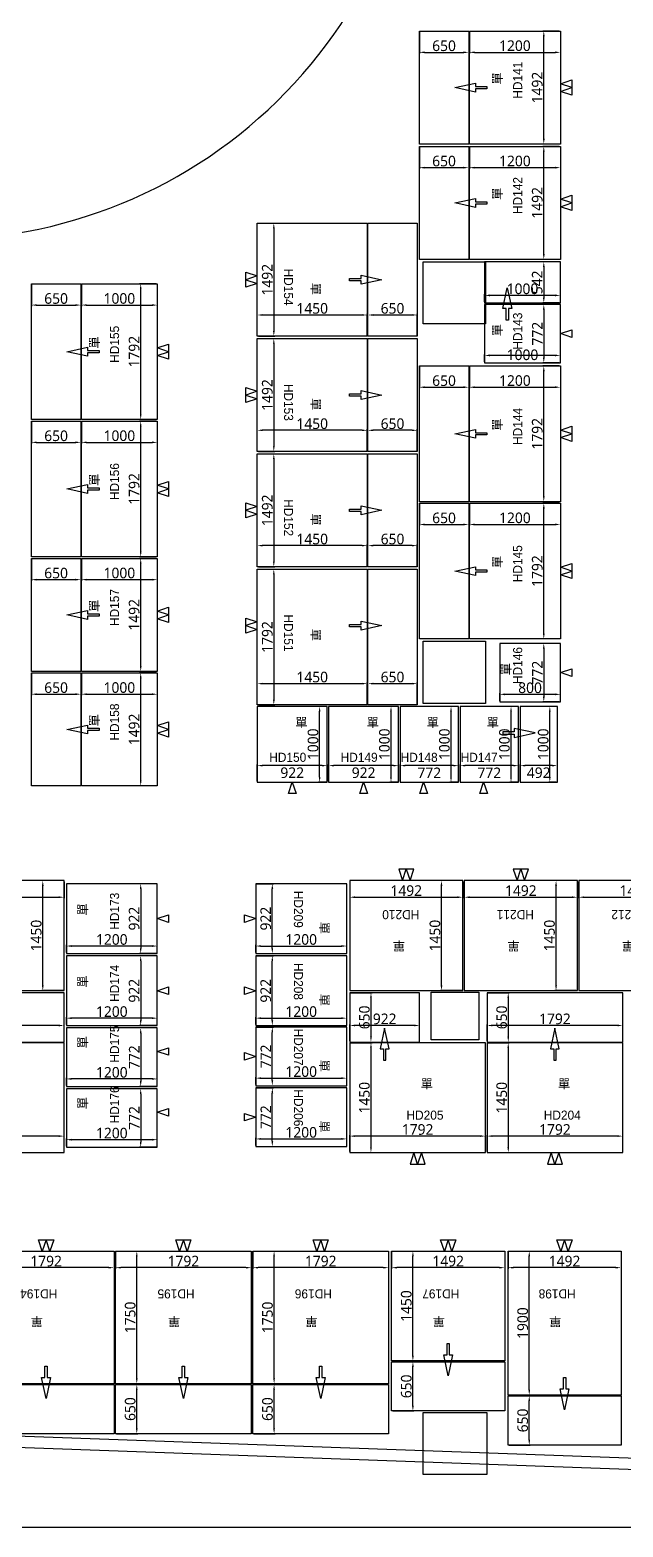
# Model space of a CAD drawing. Header units: millimetres. Extents: x 2061 to 57082, y 1374 to 33246.
# Drawn here: x 16362 to 24189, y 1374 to 21135 of the extents above; entities that cross this region are included whole.
import ezdxf

# ---------------------------------------------------------------- set-up
doc = ezdxf.new("R2010")
doc.units = ezdxf.units.MM
for name, color, linetype in [('a', 240, 'Continuous'), ('動線', 6, 'Continuous'), ('單層倉', 5, 'Continuous'), ('文字', 7, 'Continuous'), ('標註', 252, 'Continuous'), ('編號', 7, 'Continuous')]:
    doc.layers.add(name, color=color, linetype=linetype)
doc.styles.add('新細明體', font='PMingLiU.ttf')
doc.styles.add('黑體', font='Microsoft JhengHei.ttf')

msp = doc.modelspace()

# ---------------------------------------------------------------- linework, layer by layer
at = {"layer": 'a', "ltscale": 5}
for p, q in [((21552, 17256), (21552, 18076)), ((21552, 18076), (22372, 18076)), ((22372, 18076), (22372, 17256)), ((22372, 17256), (21552, 17256)), ((21552, 12246), (21552, 13066)), ((21552, 13066), (22372, 13066)), ((22372, 13066), (22372, 12246)), ((22372, 12246), (21552, 12246)), ((21657, 7806), (21657, 8436)), ((21657, 8436), (22287, 8436)), ((22287, 8436), (22287, 7806)), ((22287, 7806), (21657, 7806)), ((21552, 2066), (21552, 2886)), ((21552, 2886), (22392, 2886)), ((22392, 2886), (22392, 2066)), ((13671, 2666), (27237, 2183)), ((13665, 2516), (27387, 2028)), ((22392, 2066), (21552, 2066))]:
    msp.add_line(p, q, dxfattribs=at)
at = {"layer": 'Defpoints', "ltscale": 5}
msp.add_line((2061, 1374), (57082, 1374), dxfattribs=at)
at = {"layer": '動線', "lineweight": -3}
for p, q in [((21968, 20374), (22243, 20432)), ((21968, 20374), (22243, 20432)), ((22243, 20315), (21968, 20374)), ((22243, 20315), (21968, 20374)), ((22243, 20432), (22243, 20389)), ((22243, 20432), (22243, 20389)), ((22243, 20389), (22393, 20389)), ((22243, 20389), (22393, 20389)), ((22393, 20359), (22243, 20359)), ((22243, 20359), (22243, 20315)), ((22393, 20359), (22243, 20359)), ((22243, 20359), (22243, 20315)), ((22393, 20389), (22393, 20359)), ((22393, 20389), (22393, 20359)), ((23362, 20424), (23512, 20474)), ((23362, 20424), (23512, 20474)), ((23512, 20374), (23362, 20424)), ((23512, 20374), (23362, 20424)), ((23362, 20324), (23512, 20374)), ((23362, 20324), (23512, 20374)), ((23512, 20474), (23512, 20374)), ((23512, 20474), (23512, 20374)), ((23512, 20374), (23512, 20274)), ((23512, 20374), (23512, 20274)), ((23512, 20274), (23362, 20324)), ((23512, 20274), (23362, 20324)), ((21968, 18852), (22243, 18910)), ((22243, 18793), (21968, 18852)), ((22243, 18910), (22243, 18867)), ((22243, 18867), (22393, 18867)), ((22393, 18837), (22243, 18837)), ((22243, 18837), (22243, 18793)), ((22393, 18867), (22393, 18837)), ((23362, 18902), (23512, 18952)), ((23512, 18852), (23362, 18902)), ((23362, 18802), (23512, 18852)), ((23512, 18752), (23362, 18802)), ((23512, 18952), (23512, 18852)), ((23512, 18852), (23512, 18752)), ((19212, 17838), (19212, 17938)), ((19212, 17938), (19362, 17888)), ((19362, 17888), (19212, 17838)), ((19212, 17738), (19212, 17838)), ((19212, 17838), (19362, 17788)), ((19362, 17788), (19212, 17738)), ((20581, 17823), (20581, 17853)), ((20581, 17853), (20731, 17853)), ((20731, 17823), (20581, 17823)), ((20731, 17853), (20731, 17896)), ((20731, 17896), (21006, 17838)), ((21006, 17838), (20731, 17779)), ((20731, 17779), (20731, 17823)), ((22603, 17456), (22662, 17731)), ((22662, 17731), (22720, 17456)), ((22647, 17456), (22603, 17456)), ((22647, 17306), (22647, 17456)), ((22677, 17456), (22677, 17306)), ((22720, 17456), (22677, 17456)), ((22677, 17306), (22647, 17306)), ((23362, 17126), (23512, 17176)), ((23362, 17126), (23512, 17176)), ((23512, 17076), (23362, 17126)), ((23512, 17076), (23362, 17126)), ((23512, 17176), (23512, 17076)), ((23512, 17176), (23512, 17076)), ((16848, 16888), (17123, 16946)), ((17123, 16829), (16848, 16888)), ((17123, 16946), (17123, 16903)), ((17123, 16903), (17273, 16903)), ((17273, 16873), (17123, 16873)), ((17123, 16873), (17123, 16829)), ((17273, 16903), (17273, 16873)), ((18042, 16938), (18192, 16988)), ((18192, 16888), (18042, 16938)), ((18042, 16838), (18192, 16888)), ((18192, 16788), (18042, 16838)), ((18192, 16988), (18192, 16888)), ((18192, 16888), (18192, 16788)), ((19212, 16316), (19212, 16416)), ((19212, 16416), (19362, 16366)), ((19362, 16366), (19212, 16316)), ((19212, 16216), (19212, 16316)), ((19212, 16316), (19362, 16266)), ((19362, 16266), (19212, 16216)), ((20581, 16301), (20581, 16331)), ((20581, 16331), (20731, 16331)), ((20731, 16301), (20581, 16301)), ((20731, 16331), (20731, 16374)), ((20731, 16374), (21006, 16316)), ((21006, 16316), (20731, 16257)), ((20731, 16257), (20731, 16301)), ((21968, 15804), (22243, 15862)), ((22243, 15862), (22243, 15819)), ((22243, 15819), (22393, 15819)), ((22393, 15819), (22393, 15789)), ((23362, 15854), (23512, 15904)), ((23512, 15804), (23362, 15854)), ((23512, 15904), (23512, 15804)), ((22243, 15745), (21968, 15804)), ((22393, 15789), (22243, 15789)), ((22243, 15789), (22243, 15745)), ((23362, 15754), (23512, 15804)), ((23512, 15704), (23362, 15754)), ((23512, 15804), (23512, 15704)), ((16848, 15076), (17123, 15134)), ((17123, 15017), (16848, 15076)), ((17123, 15134), (17123, 15091)), ((17123, 15091), (17273, 15091)), ((17273, 15061), (17123, 15061)), ((17123, 15061), (17123, 15017)), ((17273, 15091), (17273, 15061)), ((18042, 15126), (18192, 15176)), ((18192, 15076), (18042, 15126)), ((18042, 15026), (18192, 15076)), ((18192, 14976), (18042, 15026)), ((18192, 15176), (18192, 15076)), ((18192, 15076), (18192, 14976)), ((19212, 14794), (19212, 14894)), ((19212, 14894), (19362, 14844)), ((19362, 14844), (19212, 14794)), ((20731, 14809), (20731, 14852)), ((20731, 14852), (21006, 14794)), ((19212, 14694), (19212, 14794)), ((19212, 14794), (19362, 14744)), ((19362, 14744), (19212, 14694)), ((20581, 14779), (20581, 14809)), ((20581, 14809), (20731, 14809)), ((20731, 14779), (20581, 14779)), ((21006, 14794), (20731, 14735)), ((20731, 14735), (20731, 14779)), ((21968, 13992), (22243, 14050)), ((22243, 14050), (22243, 14007)), ((23362, 14042), (23512, 14092)), ((23512, 13992), (23362, 14042)), ((23512, 14092), (23512, 13992)), ((22243, 13933), (21968, 13992)), ((22243, 14007), (22393, 14007)), ((22393, 13977), (22243, 13977)), ((22243, 13977), (22243, 13933)), ((22393, 14007), (22393, 13977)), ((23362, 13942), (23512, 13992)), ((23512, 13892), (23362, 13942)), ((23512, 13992), (23512, 13892)), ((16848, 13414), (17123, 13472)), ((17123, 13472), (17123, 13429)), ((18042, 13464), (18192, 13514)), ((18192, 13414), (18042, 13464)), ((18192, 13514), (18192, 13414)), ((17123, 13355), (16848, 13414)), ((17123, 13429), (17273, 13429)), ((17273, 13399), (17123, 13399)), ((17123, 13399), (17123, 13355)), ((17273, 13429), (17273, 13399)), ((18042, 13364), (18192, 13414)), ((18192, 13314), (18042, 13364)), ((18192, 13414), (18192, 13314)), ((19212, 13272), (19212, 13372)), ((19212, 13372), (19362, 13322)), ((19362, 13322), (19212, 13272)), ((19212, 13172), (19212, 13272)), ((19212, 13272), (19362, 13222)), ((20581, 13257), (20581, 13287)), ((20581, 13287), (20731, 13287)), ((20731, 13257), (20581, 13257)), ((20731, 13287), (20731, 13330)), ((20731, 13330), (21006, 13272)), ((21006, 13272), (20731, 13213)), ((20731, 13213), (20731, 13257)), ((19362, 13222), (19212, 13172)), ((23362, 12652), (23512, 12702)), ((23362, 12652), (23512, 12702)), ((23512, 12602), (23362, 12652)), ((23512, 12602), (23362, 12652)), ((23512, 12702), (23512, 12602)), ((23512, 12702), (23512, 12602)), ((16848, 11902), (17123, 11960)), ((17123, 11843), (16848, 11902)), ((17123, 11960), (17123, 11917)), ((17123, 11917), (17273, 11917)), ((17273, 11887), (17123, 11887)), ((17123, 11887), (17123, 11843)), ((17273, 11917), (17273, 11887)), ((18042, 11952), (18192, 12002)), ((18192, 11902), (18042, 11952)), ((18042, 11852), (18192, 11902)), ((18192, 12002), (18192, 11902)), ((18192, 11902), (18192, 11802)), ((22754, 11871), (22604, 11871)), ((22604, 11871), (22604, 11841)), ((23029, 11856), (22754, 11914)), ((22754, 11914), (22754, 11871)), ((18192, 11802), (18042, 11852)), ((22604, 11841), (22754, 11841)), ((22754, 11797), (23029, 11856)), ((22754, 11841), (22754, 11797)), ((19773, 11056), (19823, 11206)), ((19773, 11056), (19823, 11206)), ((19823, 11206), (19873, 11056)), ((19823, 11206), (19873, 11056)), ((20715, 11056), (20765, 11206)), ((20715, 11056), (20765, 11206)), ((20765, 11206), (20815, 11056)), ((20765, 11206), (20815, 11056)), ((21507, 11056), (21557, 11206)), ((21507, 11056), (21557, 11206)), ((21557, 11206), (21607, 11056)), ((21557, 11206), (21607, 11056)), ((22299, 11056), (22349, 11206)), ((22299, 11056), (22349, 11206)), ((22349, 11206), (22399, 11056)), ((22349, 11206), (22399, 11056)), ((19873, 11056), (19773, 11056)), ((19873, 11056), (19773, 11056)), ((20815, 11056), (20715, 11056)), ((20815, 11056), (20715, 11056)), ((21607, 11056), (21507, 11056)), ((21607, 11056), (21507, 11056)), ((22399, 11056), (22299, 11056)), ((22399, 11056), (22299, 11056)), ((21328, 10056), (21228, 10056)), ((21228, 10056), (21278, 9906)), ((21278, 9906), (21328, 10056)), ((21428, 10056), (21328, 10056)), ((21328, 10056), (21378, 9906)), ((21378, 9906), (21428, 10056)), ((22840, 10056), (22740, 10056)), ((22740, 10056), (22790, 9906)), ((22790, 9906), (22840, 10056)), ((22940, 10056), (22840, 10056)), ((22840, 10056), (22890, 9906)), ((22890, 9906), (22940, 10056)), ((18042, 9405), (18192, 9455)), ((18042, 9405), (18192, 9455)), ((18192, 9355), (18042, 9405)), ((18192, 9355), (18042, 9405)), ((18192, 9455), (18192, 9355)), ((18192, 9455), (18192, 9355)), ((19192, 9355), (19192, 9455)), ((19192, 9455), (19342, 9405)), ((19192, 9355), (19192, 9455)), ((19192, 9455), (19342, 9405)), ((19342, 9405), (19192, 9355)), ((19342, 9405), (19192, 9355)), ((18042, 8453), (18192, 8503)), ((18042, 8453), (18192, 8503)), ((18192, 8503), (18192, 8403)), ((18192, 8503), (18192, 8403)), ((19192, 8403), (19192, 8503)), ((19192, 8503), (19342, 8453)), ((19192, 8403), (19192, 8503)), ((19192, 8503), (19342, 8453)), ((18192, 8403), (18042, 8453)), ((18192, 8403), (18042, 8453)), ((19342, 8453), (19192, 8403)), ((19342, 8453), (19192, 8403)), ((21043, 7960), (20984, 7685)), ((21101, 7685), (21043, 7960)), ((23290, 7960), (23231, 7685)), ((23348, 7685), (23290, 7960)), ((18042, 7651), (18192, 7701)), ((18042, 7651), (18192, 7701)), ((18192, 7601), (18042, 7651)), ((18192, 7601), (18042, 7651)), ((18192, 7701), (18192, 7601)), ((18192, 7701), (18192, 7601)), ((19192, 7536), (19192, 7636)), ((19192, 7636), (19342, 7586)), ((19192, 7536), (19192, 7636)), ((19192, 7636), (19342, 7586)), ((19342, 7586), (19192, 7536)), ((19342, 7586), (19192, 7536)), ((20984, 7685), (21028, 7685)), ((21028, 7685), (21028, 7535)), ((21028, 7535), (21058, 7535)), ((21058, 7535), (21058, 7685)), ((21058, 7685), (21101, 7685)), ((23231, 7685), (23275, 7685)), ((23275, 7685), (23275, 7535)), ((23275, 7535), (23305, 7535)), ((23305, 7535), (23305, 7685)), ((23305, 7685), (23348, 7685)), ((18042, 6849), (18192, 6899)), ((18042, 6849), (18192, 6899)), ((18192, 6799), (18042, 6849)), ((18192, 6799), (18042, 6849)), ((18192, 6899), (18192, 6799)), ((18192, 6899), (18192, 6799)), ((19192, 6734), (19192, 6834)), ((19192, 6834), (19342, 6784)), ((19192, 6734), (19192, 6834)), ((19192, 6834), (19342, 6784)), ((19342, 6784), (19192, 6734)), ((19342, 6784), (19192, 6734)), ((21428, 6316), (21378, 6166)), ((21378, 6166), (21478, 6166)), ((21478, 6166), (21428, 6316)), ((21528, 6316), (21478, 6166)), ((21478, 6166), (21578, 6166)), ((21578, 6166), (21528, 6316)), ((23240, 6316), (23190, 6166)), ((23190, 6166), (23290, 6166)), ((23290, 6166), (23240, 6316)), ((23340, 6316), (23290, 6166)), ((23290, 6166), (23390, 6166)), ((23390, 6166), (23340, 6316)), ((16525, 5016), (16475, 5166)), ((16475, 5166), (16575, 5166)), ((16575, 5166), (16525, 5016)), ((16625, 5016), (16575, 5166)), ((16575, 5166), (16675, 5166)), ((16675, 5166), (16625, 5016)), ((18337, 5016), (18287, 5166)), ((18287, 5166), (18387, 5166)), ((18387, 5166), (18337, 5016)), ((18437, 5016), (18387, 5166)), ((18387, 5166), (18487, 5166)), ((18487, 5166), (18437, 5016)), ((20149, 5016), (20099, 5166)), ((20099, 5166), (20199, 5166)), ((20199, 5166), (20149, 5016)), ((20249, 5016), (20199, 5166)), ((20199, 5166), (20299, 5166)), ((20299, 5166), (20249, 5016)), ((21831, 5016), (21781, 5166)), ((21781, 5166), (21881, 5166)), ((21881, 5166), (21831, 5016)), ((21931, 5016), (21881, 5166)), ((21881, 5166), (21981, 5166)), ((21981, 5166), (21931, 5016)), ((23367, 5016), (23317, 5166)), ((23317, 5166), (23417, 5166)), ((23417, 5166), (23367, 5016)), ((23467, 5016), (23417, 5166)), ((23417, 5166), (23517, 5166)), ((23517, 5166), (23467, 5016)), ((21866, 3647), (21866, 3797)), ((21866, 3797), (21896, 3797)), ((21896, 3797), (21896, 3647)), ((21881, 3372), (21822, 3647)), ((21822, 3647), (21866, 3647)), ((21940, 3647), (21881, 3372)), ((21896, 3647), (21940, 3647)), ((16560, 3347), (16560, 3497)), ((16560, 3497), (16590, 3497)), ((16590, 3497), (16590, 3347)), ((18372, 3347), (18372, 3497)), ((18372, 3497), (18402, 3497)), ((18402, 3497), (18402, 3347)), ((20184, 3347), (20184, 3497)), ((20184, 3497), (20214, 3497)), ((20214, 3497), (20214, 3347)), ((16575, 3072), (16516, 3347)), ((16516, 3347), (16560, 3347)), ((16634, 3347), (16575, 3072)), ((16590, 3347), (16634, 3347)), ((18387, 3072), (18328, 3347)), ((18328, 3347), (18372, 3347)), ((18446, 3347), (18387, 3072)), ((18402, 3347), (18446, 3347)), ((20199, 3072), (20140, 3347)), ((20140, 3347), (20184, 3347)), ((20258, 3347), (20199, 3072)), ((20214, 3347), (20258, 3347)), ((23417, 2922), (23358, 3197)), ((23358, 3197), (23402, 3197)), ((23402, 3197), (23402, 3347)), ((23402, 3347), (23432, 3347)), ((23475, 3197), (23417, 2922)), ((23432, 3347), (23432, 3197)), ((23432, 3197), (23475, 3197))]:
    msp.add_line(p, q, dxfattribs=at)
at = {"layer": '動線', "ltscale": 5}
msp.add_arc((15141, 24768), 6403, 264.3603, 358.5517, dxfattribs=at)
at = {"layer": '單層倉'}
for p, q in [((21502, 19628), (21502, 21120)), ((21502, 21120), (22152, 21120)), ((21502, 19628), (21502, 21120)), ((21502, 21120), (22152, 21120)), ((22152, 21120), (22152, 19628)), ((22152, 21120), (22152, 19628)), ((22162, 19628), (22162, 21120)), ((22162, 21120), (23362, 21120)), ((22162, 19628), (22162, 21120)), ((22162, 21120), (23362, 21120)), ((23362, 21120), (23362, 19628)), ((23362, 21120), (23362, 19628)), ((22152, 19628), (21502, 19628)), ((22152, 19628), (21502, 19628)), ((21502, 18106), (21502, 19598)), ((21502, 19598), (22152, 19598)), ((22152, 19598), (22152, 18106)), ((23362, 19628), (22162, 19628)), ((23362, 19628), (22162, 19628)), ((22162, 18106), (22162, 19598)), ((22162, 19598), (23362, 19598)), ((23362, 19598), (23362, 18106)), ((19362, 17092), (19362, 18584)), ((19362, 18584), (20812, 18584)), ((20812, 18584), (20812, 17092)), ((20822, 17092), (20822, 18584)), ((20822, 18584), (21472, 18584)), ((21472, 18584), (21472, 17092)), ((22152, 18106), (21502, 18106)), ((23362, 18106), (22162, 18106)), ((23362, 18074), (22362, 18074)), ((22362, 18074), (22362, 17532)), ((23362, 17532), (23362, 18074)), ((16382, 15992), (16382, 17784)), ((16382, 17784), (17032, 17784)), ((17032, 17784), (17032, 15992)), ((17042, 15992), (17042, 17784)), ((17042, 17784), (18042, 17784)), ((18042, 17784), (18042, 15992)), ((22362, 17532), (23362, 17532)), ((23362, 17512), (22362, 17512)), ((22362, 17512), (22362, 16740)), ((23362, 16740), (23362, 17512)), ((20812, 17092), (19362, 17092)), ((19362, 15570), (19362, 17062)), ((19362, 17062), (20812, 17062)), ((20812, 17062), (20812, 15570)), ((21472, 17092), (20822, 17092)), ((20822, 15570), (20822, 17062)), ((20822, 17062), (21472, 17062)), ((21472, 17062), (21472, 15570)), ((21502, 14908), (21502, 16700)), ((21502, 16700), (22152, 16700)), ((22152, 16700), (22152, 14908)), ((22162, 14908), (22162, 16700)), ((22162, 16700), (23362, 16700)), ((22362, 16740), (23362, 16740)), ((23362, 16700), (23362, 14908)), ((17032, 15992), (16382, 15992)), ((16382, 14180), (16382, 15972)), ((16382, 15972), (17032, 15972)), ((17032, 15972), (17032, 14180)), ((18042, 15992), (17042, 15992)), ((17042, 14180), (17042, 15972)), ((17042, 15972), (18042, 15972)), ((18042, 15972), (18042, 14180)), ((20812, 15570), (19362, 15570)), ((19362, 14048), (19362, 15540)), ((19362, 15540), (20812, 15540)), ((20812, 15540), (20812, 14048)), ((21472, 15570), (20822, 15570)), ((20822, 14048), (20822, 15540)), ((20822, 15540), (21472, 15540)), ((21472, 15540), (21472, 14048)), ((22152, 14908), (21502, 14908)), ((21502, 13096), (21502, 14888)), ((21502, 14888), (22152, 14888)), ((22152, 14888), (22152, 13096)), ((23362, 14908), (22162, 14908)), ((22162, 13096), (22162, 14888)), ((22162, 14888), (23362, 14888)), ((23362, 14888), (23362, 13096)), ((17032, 14180), (16382, 14180)), ((16382, 12668), (16382, 14160)), ((16382, 14160), (17032, 14160)), ((17032, 14160), (17032, 12668)), ((18042, 14180), (17042, 14180)), ((17042, 12668), (17042, 14160)), ((17042, 14160), (18042, 14160)), ((18042, 14160), (18042, 12668)), ((20812, 14048), (19362, 14048)), ((21472, 14048), (20822, 14048)), ((19362, 12226), (19362, 14018)), ((19362, 14018), (20812, 14018)), ((20812, 14018), (20812, 12226)), ((20822, 12226), (20822, 14018)), ((20822, 14018), (21472, 14018)), ((21472, 14018), (21472, 12226)), ((22152, 13096), (21502, 13096)), ((23362, 13096), (22162, 13096)), ((23362, 13038), (22562, 13038)), ((22562, 13038), (22562, 12266)), ((23362, 12266), (23362, 13038)), ((17032, 12668), (16382, 12668)), ((16382, 11156), (16382, 12648)), ((16382, 12648), (17032, 12648)), ((17032, 12648), (17032, 11156)), ((18042, 12668), (17042, 12668)), ((17042, 11156), (17042, 12648)), ((17042, 12648), (18042, 12648)), ((18042, 12648), (18042, 11156)), ((22562, 12266), (23362, 12266)), ((20812, 12226), (19362, 12226)), ((20284, 12206), (19362, 12206)), ((19362, 12206), (19362, 11206)), ((20284, 11206), (20284, 12206)), ((21226, 12206), (20304, 12206)), ((20304, 12206), (20304, 11206)), ((21472, 12226), (20822, 12226)), ((21226, 11206), (21226, 12206)), ((22018, 12206), (21246, 12206)), ((21246, 12206), (21246, 11206)), ((22018, 11206), (22018, 12206)), ((22810, 12206), (22038, 12206)), ((22038, 12206), (22038, 11206)), ((22810, 11206), (22810, 12206)), ((23322, 12206), (22830, 12206)), ((22830, 12206), (22830, 11206)), ((23322, 11206), (23322, 12206)), ((17032, 11156), (16382, 11156)), ((18042, 11156), (17042, 11156)), ((19362, 11206), (20284, 11206)), ((20304, 11206), (21226, 11206)), ((21246, 11206), (22018, 11206)), ((22038, 11206), (22810, 11206)), ((22830, 11206), (23322, 11206)), ((16812, 9906), (15320, 9906)), ((16812, 8456), (16812, 9906)), ((22074, 9906), (20582, 9906)), ((20582, 9906), (20582, 8456)), ((22074, 8456), (22074, 9906)), ((23586, 9906), (22094, 9906)), ((22094, 9906), (22094, 8456)), ((23586, 8456), (23586, 9906)), ((25098, 9906), (23606, 9906)), ((23606, 9906), (23606, 8456)), ((18042, 9866), (16842, 9866)), ((16842, 9866), (16842, 8944)), ((18042, 8944), (18042, 9866)), ((19342, 9866), (19342, 8944)), ((20542, 9866), (19342, 9866)), ((20542, 8944), (20542, 9866)), ((16842, 8944), (18042, 8944)), ((18042, 8914), (16842, 8914)), ((16842, 8914), (16842, 7992)), ((18042, 7992), (18042, 8914)), ((19342, 8944), (20542, 8944)), ((19342, 8914), (19342, 7992)), ((20542, 8914), (19342, 8914)), ((20542, 7992), (20542, 8914)), ((16812, 8426), (15020, 8426)), ((15320, 8456), (16812, 8456)), ((16812, 7776), (16812, 8426)), ((20582, 8456), (22074, 8456)), ((21504, 8426), (20582, 8426)), ((20582, 8426), (20582, 7776)), ((21504, 7776), (21504, 8426)), ((22094, 8456), (23586, 8456)), ((24186, 8426), (22394, 8426)), ((22394, 8426), (22394, 7776)), ((23606, 8456), (25098, 8456)), ((24186, 7776), (24186, 8426)), ((16842, 7992), (18042, 7992)), ((18042, 7962), (16842, 7962)), ((16842, 7962), (16842, 7190)), ((18042, 7190), (18042, 7962)), ((19342, 7992), (20542, 7992)), ((19342, 7972), (19342, 7200)), ((20542, 7972), (19342, 7972)), ((20542, 7200), (20542, 7972)), ((15020, 7776), (16812, 7776)), ((16812, 7766), (15020, 7766)), ((16812, 6316), (16812, 7766)), ((20582, 7776), (21504, 7776)), ((22374, 7766), (20582, 7766)), ((20582, 7766), (20582, 6316)), ((22374, 6316), (22374, 7766)), ((22394, 7776), (24186, 7776)), ((24186, 7766), (22394, 7766)), ((22394, 7766), (22394, 6316)), ((24186, 6316), (24186, 7766)), ((16842, 7190), (18042, 7190)), ((18042, 7160), (16842, 7160)), ((16842, 7160), (16842, 6388)), ((18042, 6388), (18042, 7160)), ((19342, 7200), (20542, 7200)), ((19342, 7170), (19342, 6398)), ((20542, 7170), (19342, 7170)), ((20542, 6398), (20542, 7170)), ((16842, 6388), (18042, 6388)), ((19342, 6398), (20542, 6398)), ((15020, 6316), (16812, 6316)), ((20582, 6316), (22374, 6316)), ((22394, 6316), (24186, 6316)), ((15679, 5016), (17471, 5016)), ((17471, 5016), (17471, 3266)), ((17491, 5016), (19283, 5016)), ((17491, 3266), (17491, 5016)), ((19283, 5016), (19283, 3266)), ((19303, 5016), (21095, 5016)), ((19303, 3266), (19303, 5016)), ((21095, 5016), (21095, 3266)), ((21135, 5016), (22627, 5016)), ((21135, 3566), (21135, 5016)), ((22627, 5016), (22627, 3566)), ((22671, 5016), (24163, 5016)), ((22671, 3116), (22671, 5016)), ((24163, 5016), (24163, 3116)), ((22627, 3566), (21135, 3566)), ((21135, 3556), (22627, 3556)), ((21135, 2906), (21135, 3556)), ((22627, 3556), (22627, 2906)), ((17471, 3266), (15679, 3266)), ((15679, 3256), (17471, 3256)), ((17471, 3256), (17471, 2606)), ((19283, 3266), (17491, 3266)), ((17491, 3256), (19283, 3256)), ((17491, 2606), (17491, 3256)), ((19283, 3256), (19283, 2606)), ((21095, 3266), (19303, 3266)), ((19303, 3256), (21095, 3256)), ((19303, 2606), (19303, 3256)), ((21095, 3256), (21095, 2606)), ((24163, 3116), (22671, 3116)), ((22671, 3106), (24163, 3106)), ((22671, 2456), (22671, 3106)), ((24163, 3106), (24163, 2456)), ((22627, 2906), (21135, 2906)), ((17471, 2606), (15679, 2606)), ((19283, 2606), (17491, 2606)), ((21095, 2606), (19303, 2606)), ((24163, 2456), (22671, 2456))]:
    msp.add_line(p, q, dxfattribs=at)
at = {"layer": '標註', "color": 251}
for p, q in [((21502, 21106), (21502, 20825)), ((22152, 21106), (22152, 20825)), ((22162, 21106), (22162, 20825)), ((23348, 21120), (23129, 21120)), ((23348, 21120), (23129, 21120)), ((23143, 19698), (23143, 21050)), ((23143, 19698), (23143, 21050)), ((23362, 21106), (23362, 20825)), ((21572, 20839), (22082, 20839)), ((22232, 20839), (23292, 20839)), ((21502, 19584), (21502, 19303)), ((21502, 19584), (21502, 19303)), ((22152, 19584), (22152, 19303)), ((22152, 19584), (22152, 19303)), ((22162, 19584), (22162, 19303)), ((22162, 19584), (22162, 19303)), ((23348, 19628), (23129, 19628)), ((23348, 19628), (23129, 19628)), ((23348, 19598), (23129, 19598)), ((23362, 19584), (23362, 19303)), ((23362, 19584), (23362, 19303)), ((23143, 18176), (23143, 19528)), ((21572, 19317), (22082, 19317)), ((21572, 19317), (22082, 19317)), ((22232, 19317), (23292, 19317)), ((22232, 19317), (23292, 19317)), ((19376, 18584), (19594, 18584)), ((19580, 18514), (19580, 17162)), ((23348, 18106), (23129, 18106)), ((23348, 18074), (23129, 18074)), ((23348, 18074), (23129, 18074)), ((23143, 18004), (23143, 17602)), ((23143, 18004), (23143, 17602)), ((16382, 17770), (16382, 17489)), ((17032, 17770), (17032, 17489)), ((17042, 17770), (17042, 17489)), ((18028, 17784), (17809, 17784)), ((17823, 16062), (17823, 17714)), ((18042, 17770), (18042, 17489)), ((22362, 17546), (22362, 17645)), ((23292, 17631), (22432, 17631)), ((23362, 17546), (23362, 17645)), ((16452, 17503), (16962, 17503)), ((17112, 17503), (17972, 17503)), ((23348, 17532), (23129, 17532)), ((23348, 17532), (23129, 17532)), ((23348, 17512), (23129, 17512)), ((23348, 17512), (23129, 17512)), ((23143, 17442), (23143, 16810)), ((23143, 17442), (23143, 16810)), ((19362, 17106), (19362, 17386)), ((20742, 17372), (19432, 17372)), ((20812, 17106), (20812, 17386)), ((20822, 17106), (20822, 17386)), ((21402, 17372), (20892, 17372)), ((21472, 17106), (21472, 17386)), ((19376, 17092), (19594, 17092)), ((19376, 17062), (19594, 17062)), ((19580, 16992), (19580, 15640)), ((22362, 16754), (22362, 16853)), ((23292, 16839), (22432, 16839)), ((23362, 16754), (23362, 16853)), ((21502, 16686), (21502, 16405)), ((22152, 16686), (22152, 16405)), ((22162, 16686), (22162, 16405)), ((23348, 16740), (23129, 16740)), ((23348, 16740), (23129, 16740)), ((23348, 16700), (23129, 16700)), ((23143, 14978), (23143, 16630)), ((23362, 16686), (23362, 16405)), ((21572, 16419), (22082, 16419)), ((22232, 16419), (23292, 16419)), ((16382, 15958), (16382, 15677)), ((17032, 15958), (17032, 15677)), ((17042, 15958), (17042, 15677)), ((18028, 15992), (17809, 15992)), ((18028, 15972), (17809, 15972)), ((17823, 14250), (17823, 15902)), ((18042, 15958), (18042, 15677)), ((19362, 15584), (19362, 15864)), ((20742, 15850), (19432, 15850)), ((20812, 15584), (20812, 15864)), ((20822, 15584), (20822, 15864)), ((21402, 15850), (20892, 15850)), ((21472, 15584), (21472, 15864)), ((16452, 15691), (16962, 15691)), ((17112, 15691), (17972, 15691)), ((19376, 15570), (19594, 15570)), ((19376, 15540), (19594, 15540)), ((19580, 15470), (19580, 14118)), ((21502, 14874), (21502, 14593)), ((22152, 14874), (22152, 14593)), ((22162, 14874), (22162, 14593)), ((23348, 14908), (23129, 14908)), ((23348, 14888), (23129, 14888)), ((23362, 14874), (23362, 14593)), ((23143, 13166), (23143, 14818)), ((21572, 14607), (22082, 14607)), ((22232, 14607), (23292, 14607)), ((19362, 14062), (19362, 14342)), ((20742, 14328), (19432, 14328)), ((20812, 14062), (20812, 14342)), ((20822, 14062), (20822, 14342)), ((21402, 14328), (20892, 14328)), ((21472, 14062), (21472, 14342)), ((16382, 14146), (16382, 13865)), ((17032, 14146), (17032, 13865)), ((17042, 14146), (17042, 13865)), ((18028, 14180), (17809, 14180)), ((18028, 14160), (17809, 14160)), ((17823, 12738), (17823, 14090)), ((18042, 14146), (18042, 13865)), ((19376, 14048), (19594, 14048)), ((16452, 13879), (16962, 13879)), ((17112, 13879), (17972, 13879)), ((19376, 14018), (19594, 14018)), ((19580, 13948), (19580, 12296)), ((23348, 13096), (23129, 13096)), ((23348, 13038), (23129, 13038)), ((23348, 13038), (23129, 13038)), ((23143, 12968), (23143, 12336)), ((23143, 12968), (23143, 12336)), ((18028, 12668), (17809, 12668)), ((18028, 12648), (17809, 12648)), ((16382, 12634), (16382, 12353)), ((17032, 12634), (17032, 12353)), ((17042, 12634), (17042, 12353)), ((17823, 11226), (17823, 12578)), ((18042, 12634), (18042, 12353)), ((19362, 12240), (19362, 12520)), ((20742, 12506), (19432, 12506)), ((20812, 12240), (20812, 12520)), ((20822, 12240), (20822, 12520)), ((21402, 12506), (20892, 12506)), ((21472, 12240), (21472, 12520)), ((16452, 12367), (16962, 12367)), ((17112, 12367), (17972, 12367)), ((22562, 12280), (22562, 12379)), ((23292, 12365), (22632, 12365)), ((23348, 12266), (23129, 12266)), ((23348, 12266), (23129, 12266)), ((23362, 12280), (23362, 12379)), ((19376, 12226), (19594, 12226)), ((20270, 12206), (20171, 12206)), ((20185, 11276), (20185, 12136)), ((21212, 12206), (21113, 12206)), ((21127, 11276), (21127, 12136)), ((22004, 12206), (21905, 12206)), ((21919, 11276), (21919, 12136)), ((22796, 12206), (22697, 12206)), ((22711, 11276), (22711, 12136)), ((23308, 12206), (23209, 12206)), ((23223, 11276), (23223, 12136)), ((19362, 11220), (19362, 11438)), ((19362, 11220), (19362, 11438)), ((20214, 11424), (19432, 11424)), ((20214, 11424), (19432, 11424)), ((20284, 11220), (20284, 11438)), ((20284, 11220), (20284, 11438)), ((20304, 11220), (20304, 11438)), ((20304, 11220), (20304, 11438)), ((21156, 11424), (20374, 11424)), ((21156, 11424), (20374, 11424)), ((21226, 11220), (21226, 11438)), ((21226, 11220), (21226, 11438)), ((21246, 11220), (21246, 11438)), ((21246, 11220), (21246, 11438)), ((21948, 11424), (21316, 11424)), ((21948, 11424), (21316, 11424)), ((22018, 11220), (22018, 11438)), ((22018, 11220), (22018, 11438)), ((22038, 11220), (22038, 11438)), ((22038, 11220), (22038, 11438)), ((22740, 11424), (22108, 11424)), ((22740, 11424), (22108, 11424)), ((22810, 11220), (22810, 11438)), ((22810, 11220), (22810, 11438)), ((22830, 11220), (22830, 11438)), ((22830, 11220), (22830, 11438)), ((23252, 11424), (22900, 11424)), ((23252, 11424), (22900, 11424)), ((23322, 11220), (23322, 11438)), ((23322, 11220), (23322, 11438)), ((18028, 11156), (17809, 11156)), ((20270, 11206), (20171, 11206)), ((21212, 11206), (21113, 11206)), ((22004, 11206), (21905, 11206)), ((22796, 11206), (22697, 11206)), ((23308, 11206), (23209, 11206)), ((16798, 9906), (16517, 9906)), ((16812, 9892), (16812, 9673)), ((20582, 9892), (20582, 9673)), ((22060, 9906), (21779, 9906)), ((22074, 9892), (22074, 9673)), ((22094, 9892), (22094, 9673)), ((23572, 9906), (23291, 9906)), ((23586, 9892), (23586, 9673)), ((23606, 9892), (23606, 9673)), ((15390, 9687), (16742, 9687)), ((16531, 8526), (16531, 9836)), ((18028, 9866), (17809, 9866)), ((18028, 9866), (17809, 9866)), ((17823, 9796), (17823, 9014)), ((17823, 9796), (17823, 9014)), ((19356, 9866), (19574, 9866)), ((19356, 9866), (19574, 9866)), ((19560, 9014), (19560, 9796)), ((19560, 9014), (19560, 9796)), ((20652, 9687), (22004, 9687)), ((21793, 8526), (21793, 9836)), ((22164, 9687), (23516, 9687)), ((23305, 8526), (23305, 9836)), ((23676, 9687), (25028, 9687)), ((16842, 8958), (16842, 9057)), ((16842, 8958), (16842, 9057)), ((17972, 9043), (16912, 9043)), ((17972, 9043), (16912, 9043)), ((18028, 8944), (17809, 8944)), ((18028, 8944), (17809, 8944)), ((18028, 8914), (17809, 8914)), ((18028, 8914), (17809, 8914)), ((18042, 8958), (18042, 9057)), ((18042, 8958), (18042, 9057)), ((19342, 8958), (19342, 9057)), ((19356, 8944), (19574, 8944)), ((19356, 8944), (19574, 8944)), ((19356, 8914), (19574, 8914)), ((19356, 8914), (19574, 8914)), ((19412, 9043), (20472, 9043)), ((20542, 8958), (20542, 9057)), ((17823, 8844), (17823, 8062)), ((17823, 8844), (17823, 8062)), ((19560, 8062), (19560, 8844)), ((19560, 8062), (19560, 8844)), ((16798, 8456), (16517, 8456)), ((20596, 8426), (20876, 8426)), ((20862, 8356), (20862, 7846)), ((22060, 8456), (21779, 8456)), ((22408, 8426), (22688, 8426)), ((22674, 8356), (22674, 7846)), ((23572, 8456), (23291, 8456)), ((16842, 8006), (16842, 8105)), ((16842, 8006), (16842, 8105)), ((18042, 8006), (18042, 8105)), ((18042, 8006), (18042, 8105)), ((19342, 8006), (19342, 8105)), ((20542, 8006), (20542, 8105)), ((16742, 7994), (15090, 7994)), ((16812, 7790), (16812, 8008)), ((17972, 8091), (16912, 8091)), ((17972, 8091), (16912, 8091)), ((18028, 7992), (17809, 7992)), ((18028, 7992), (17809, 7992)), ((18028, 7962), (17809, 7962)), ((18028, 7962), (17809, 7962)), ((19356, 7992), (19574, 7992)), ((19356, 7992), (19574, 7992)), ((19356, 7972), (19574, 7972)), ((19356, 7972), (19574, 7972)), ((19412, 8091), (20472, 8091)), ((20582, 7790), (20582, 8008)), ((21434, 7994), (20652, 7994)), ((21504, 7790), (21504, 8008)), ((22394, 7790), (22394, 8008)), ((24116, 7994), (22464, 7994)), ((24186, 7790), (24186, 8008)), ((17823, 7892), (17823, 7260)), ((17823, 7892), (17823, 7260)), ((19560, 7270), (19560, 7902)), ((19560, 7270), (19560, 7902)), ((20596, 7776), (20876, 7776)), ((20596, 7766), (20876, 7766)), ((22408, 7776), (22688, 7776)), ((22408, 7766), (22688, 7766)), ((20862, 7696), (20862, 6386)), ((22674, 7696), (22674, 6386)), ((19342, 7214), (19342, 7313)), ((20542, 7214), (20542, 7313)), ((16842, 7204), (16842, 7303)), ((16842, 7204), (16842, 7303)), ((17972, 7289), (16912, 7289)), ((17972, 7289), (16912, 7289)), ((18028, 7190), (17809, 7190)), ((18028, 7190), (17809, 7190)), ((18028, 7160), (17809, 7160)), ((18028, 7160), (17809, 7160)), ((18042, 7204), (18042, 7303)), ((18042, 7204), (18042, 7303)), ((19356, 7200), (19574, 7200)), ((19356, 7200), (19574, 7200)), ((19356, 7170), (19574, 7170)), ((19356, 7170), (19574, 7170)), ((19412, 7299), (20472, 7299)), ((17823, 7090), (17823, 6458)), ((17823, 7090), (17823, 6458)), ((19560, 6468), (19560, 7100)), ((19560, 6468), (19560, 7100)), ((16742, 6534), (15090, 6534)), ((16812, 6330), (16812, 6548)), ((20582, 6330), (20582, 6548)), ((22304, 6534), (20652, 6534)), ((22374, 6330), (22374, 6548)), ((22394, 6330), (22394, 6548)), ((24116, 6534), (22464, 6534)), ((24186, 6330), (24186, 6548)), ((16842, 6402), (16842, 6501)), ((16842, 6402), (16842, 6501)), ((17972, 6487), (16912, 6487)), ((17972, 6487), (16912, 6487)), ((18028, 6388), (17809, 6388)), ((18028, 6388), (17809, 6388)), ((18042, 6402), (18042, 6501)), ((18042, 6402), (18042, 6501)), ((19342, 6412), (19342, 6511)), ((19356, 6398), (19574, 6398)), ((19356, 6398), (19574, 6398)), ((19412, 6497), (20472, 6497)), ((20542, 6412), (20542, 6511)), ((20596, 6316), (20876, 6316)), ((22408, 6316), (22688, 6316)), ((17471, 5002), (17471, 4784)), ((17491, 5002), (17491, 4784)), ((17505, 5016), (17786, 5016)), ((17772, 3336), (17772, 4946)), ((19283, 5002), (19283, 4784)), ((19303, 5002), (19303, 4784)), ((19317, 5016), (19598, 5016)), ((19584, 3336), (19584, 4946)), ((21095, 5002), (21095, 4784)), ((21135, 5002), (21135, 4784)), ((21149, 5016), (21430, 5016)), ((21416, 3636), (21416, 4946)), ((22627, 5002), (22627, 4784)), ((22671, 5002), (22671, 4784)), ((22685, 5016), (22965, 5016)), ((22951, 3186), (22951, 4946)), ((24163, 5002), (24163, 4784)), ((17401, 4798), (15749, 4798)), ((19213, 4798), (17561, 4798)), ((21025, 4798), (19373, 4798)), ((22557, 4798), (21205, 4798)), ((24093, 4798), (22741, 4798)), ((21149, 3566), (21430, 3566)), ((21149, 3556), (21430, 3556)), ((21416, 2976), (21416, 3486)), ((17505, 3266), (17786, 3266)), ((17505, 3256), (17786, 3256)), ((17772, 2676), (17772, 3186)), ((19317, 3266), (19598, 3266)), ((19317, 3256), (19598, 3256)), ((19584, 2676), (19584, 3186)), ((22685, 3116), (22965, 3116)), ((22685, 3106), (22965, 3106)), ((22951, 2526), (22951, 3036)), ((21149, 2906), (21430, 2906)), ((17505, 2606), (17786, 2606)), ((19317, 2606), (19598, 2606)), ((22685, 2456), (22965, 2456))]:
    msp.add_line(p, q, dxfattribs=at)
for points in [[(23132, 21050), (23155, 21050), (23143, 21120)], [(23132, 21050), (23155, 21050), (23143, 21120)], [(21572, 20851), (21572, 20827), (21502, 20839)], [(22082, 20851), (22082, 20827), (22152, 20839)], [(22232, 20851), (22232, 20827), (22162, 20839)], [(23292, 20851), (23292, 20827), (23362, 20839)], [(23132, 19698), (23155, 19698), (23143, 19628)], [(23132, 19698), (23155, 19698), (23143, 19628)], [(23132, 19528), (23155, 19528), (23143, 19598)], [(21572, 19329), (21572, 19305), (21502, 19317)], [(21572, 19329), (21572, 19305), (21502, 19317)], [(22082, 19329), (22082, 19305), (22152, 19317)], [(22082, 19329), (22082, 19305), (22152, 19317)], [(22232, 19329), (22232, 19305), (22162, 19317)], [(22232, 19329), (22232, 19305), (22162, 19317)], [(23292, 19329), (23292, 19305), (23362, 19317)], [(23292, 19329), (23292, 19305), (23362, 19317)], [(19569, 18514), (19592, 18514), (19580, 18584)], [(23132, 18176), (23155, 18176), (23143, 18106)], [(23132, 18004), (23155, 18004), (23143, 18074)], [(23132, 18004), (23155, 18004), (23143, 18074)], [(17812, 17714), (17835, 17714), (17823, 17784)], [(22432, 17643), (22432, 17619), (22362, 17631)], [(23132, 17602), (23155, 17602), (23143, 17532)], [(23132, 17602), (23155, 17602), (23143, 17532)], [(23292, 17643), (23292, 17619), (23362, 17631)], [(16452, 17515), (16452, 17491), (16382, 17503)], [(16962, 17515), (16962, 17491), (17032, 17503)], [(17112, 17515), (17112, 17491), (17042, 17503)], [(17972, 17515), (17972, 17491), (18042, 17503)], [(23132, 17442), (23155, 17442), (23143, 17512)], [(23132, 17442), (23155, 17442), (23143, 17512)], [(19432, 17384), (19432, 17361), (19362, 17372)], [(20742, 17384), (20742, 17361), (20812, 17372)], [(20892, 17384), (20892, 17361), (20822, 17372)], [(21402, 17384), (21402, 17361), (21472, 17372)], [(19569, 17162), (19592, 17162), (19580, 17092)], [(19569, 16992), (19592, 16992), (19580, 17062)], [(22432, 16851), (22432, 16827), (22362, 16839)], [(23132, 16810), (23155, 16810), (23143, 16740)], [(23132, 16810), (23155, 16810), (23143, 16740)], [(23292, 16851), (23292, 16827), (23362, 16839)], [(23132, 16630), (23155, 16630), (23143, 16700)], [(21572, 16431), (21572, 16407), (21502, 16419)], [(22082, 16431), (22082, 16407), (22152, 16419)], [(22232, 16431), (22232, 16407), (22162, 16419)], [(23292, 16431), (23292, 16407), (23362, 16419)], [(17812, 16062), (17835, 16062), (17823, 15992)], [(17812, 15902), (17835, 15902), (17823, 15972)], [(19432, 15862), (19432, 15839), (19362, 15850)], [(20742, 15862), (20742, 15839), (20812, 15850)], [(20892, 15862), (20892, 15839), (20822, 15850)], [(21402, 15862), (21402, 15839), (21472, 15850)], [(16452, 15703), (16452, 15679), (16382, 15691)], [(16962, 15703), (16962, 15679), (17032, 15691)], [(17112, 15703), (17112, 15679), (17042, 15691)], [(17972, 15703), (17972, 15679), (18042, 15691)], [(19569, 15640), (19592, 15640), (19580, 15570)], [(19569, 15470), (19592, 15470), (19580, 15540)], [(23132, 14978), (23155, 14978), (23143, 14908)], [(23132, 14818), (23155, 14818), (23143, 14888)], [(21572, 14619), (21572, 14595), (21502, 14607)], [(22082, 14619), (22082, 14595), (22152, 14607)], [(22232, 14619), (22232, 14595), (22162, 14607)], [(23292, 14619), (23292, 14595), (23362, 14607)], [(17812, 14250), (17835, 14250), (17823, 14180)], [(19432, 14340), (19432, 14317), (19362, 14328)], [(20742, 14340), (20742, 14317), (20812, 14328)], [(20892, 14340), (20892, 14317), (20822, 14328)], [(21402, 14340), (21402, 14317), (21472, 14328)], [(17812, 14090), (17835, 14090), (17823, 14160)], [(19569, 14118), (19592, 14118), (19580, 14048)], [(16452, 13891), (16452, 13867), (16382, 13879)], [(16962, 13891), (16962, 13867), (17032, 13879)], [(17112, 13891), (17112, 13867), (17042, 13879)], [(17972, 13891), (17972, 13867), (18042, 13879)], [(19569, 13948), (19592, 13948), (19580, 14018)], [(23132, 13166), (23155, 13166), (23143, 13096)], [(23132, 12968), (23155, 12968), (23143, 13038)], [(23132, 12968), (23155, 12968), (23143, 13038)], [(17812, 12738), (17835, 12738), (17823, 12668)], [(17812, 12578), (17835, 12578), (17823, 12648)], [(19432, 12518), (19432, 12495), (19362, 12506)], [(20742, 12518), (20742, 12495), (20812, 12506)], [(20892, 12518), (20892, 12495), (20822, 12506)], [(21402, 12518), (21402, 12495), (21472, 12506)], [(16452, 12379), (16452, 12355), (16382, 12367)], [(16962, 12379), (16962, 12355), (17032, 12367)], [(17112, 12379), (17112, 12355), (17042, 12367)], [(17972, 12379), (17972, 12355), (18042, 12367)], [(19569, 12296), (19592, 12296), (19580, 12226)], [(22632, 12377), (22632, 12353), (22562, 12365)], [(23132, 12336), (23155, 12336), (23143, 12266)], [(23132, 12336), (23155, 12336), (23143, 12266)], [(23292, 12377), (23292, 12353), (23362, 12365)], [(20173, 12136), (20196, 12136), (20185, 12206)], [(21115, 12136), (21138, 12136), (21127, 12206)], [(21907, 12136), (21930, 12136), (21919, 12206)], [(22699, 12136), (22722, 12136), (22711, 12206)], [(23211, 12136), (23234, 12136), (23223, 12206)], [(19432, 11436), (19432, 11413), (19362, 11424)], [(19432, 11436), (19432, 11413), (19362, 11424)], [(20173, 11276), (20196, 11276), (20185, 11206)], [(20214, 11436), (20214, 11413), (20284, 11424)], [(20214, 11436), (20214, 11413), (20284, 11424)], [(20374, 11436), (20374, 11413), (20304, 11424)], [(20374, 11436), (20374, 11413), (20304, 11424)], [(21115, 11276), (21138, 11276), (21127, 11206)], [(21156, 11436), (21156, 11413), (21226, 11424)], [(21156, 11436), (21156, 11413), (21226, 11424)], [(21316, 11436), (21316, 11413), (21246, 11424)], [(21316, 11436), (21316, 11413), (21246, 11424)], [(21907, 11276), (21930, 11276), (21919, 11206)], [(21948, 11436), (21948, 11413), (22018, 11424)], [(21948, 11436), (21948, 11413), (22018, 11424)], [(22108, 11436), (22108, 11413), (22038, 11424)], [(22108, 11436), (22108, 11413), (22038, 11424)], [(22699, 11276), (22722, 11276), (22711, 11206)], [(22740, 11436), (22740, 11413), (22810, 11424)], [(22740, 11436), (22740, 11413), (22810, 11424)], [(22900, 11436), (22900, 11413), (22830, 11424)], [(22900, 11436), (22900, 11413), (22830, 11424)], [(23211, 11276), (23234, 11276), (23223, 11206)], [(23252, 11436), (23252, 11413), (23322, 11424)], [(23252, 11436), (23252, 11413), (23322, 11424)], [(17812, 11226), (17835, 11226), (17823, 11156)], [(16519, 9836), (16543, 9836), (16531, 9906)], [(21781, 9836), (21805, 9836), (21793, 9906)], [(23293, 9836), (23317, 9836), (23305, 9906)], [(16742, 9699), (16742, 9676), (16812, 9687)], [(17812, 9796), (17835, 9796), (17823, 9866)], [(17812, 9796), (17835, 9796), (17823, 9866)], [(19549, 9796), (19572, 9796), (19560, 9866)], [(19549, 9796), (19572, 9796), (19560, 9866)], [(20652, 9699), (20652, 9676), (20582, 9687)], [(22004, 9699), (22004, 9676), (22074, 9687)], [(22164, 9699), (22164, 9676), (22094, 9687)], [(23516, 9699), (23516, 9676), (23586, 9687)], [(23676, 9699), (23676, 9676), (23606, 9687)], [(16912, 9055), (16912, 9031), (16842, 9043)], [(16912, 9055), (16912, 9031), (16842, 9043)], [(17812, 9014), (17835, 9014), (17823, 8944)], [(17812, 9014), (17835, 9014), (17823, 8944)], [(17812, 8844), (17835, 8844), (17823, 8914)], [(17812, 8844), (17835, 8844), (17823, 8914)], [(17972, 9055), (17972, 9031), (18042, 9043)], [(17972, 9055), (17972, 9031), (18042, 9043)], [(19412, 9055), (19412, 9031), (19342, 9043)], [(19549, 9014), (19572, 9014), (19560, 8944)], [(19549, 9014), (19572, 9014), (19560, 8944)], [(19549, 8844), (19572, 8844), (19560, 8914)], [(19549, 8844), (19572, 8844), (19560, 8914)], [(20472, 9055), (20472, 9031), (20542, 9043)], [(16519, 8526), (16543, 8526), (16531, 8456)], [(21781, 8526), (21805, 8526), (21793, 8456)], [(23293, 8526), (23317, 8526), (23305, 8456)], [(20851, 8356), (20874, 8356), (20862, 8426)], [(22663, 8356), (22686, 8356), (22674, 8426)], [(16912, 8103), (16912, 8079), (16842, 8091)], [(16912, 8103), (16912, 8079), (16842, 8091)], [(17972, 8103), (17972, 8079), (18042, 8091)], [(17972, 8103), (17972, 8079), (18042, 8091)], [(19412, 8103), (19412, 8079), (19342, 8091)], [(20472, 8103), (20472, 8079), (20542, 8091)], [(16742, 8006), (16742, 7983), (16812, 7994)], [(17812, 8062), (17835, 8062), (17823, 7992)], [(17812, 8062), (17835, 8062), (17823, 7992)], [(17812, 7892), (17835, 7892), (17823, 7962)], [(17812, 7892), (17835, 7892), (17823, 7962)], [(19549, 8062), (19572, 8062), (19560, 7992)], [(19549, 8062), (19572, 8062), (19560, 7992)], [(19549, 7902), (19572, 7902), (19560, 7972)], [(19549, 7902), (19572, 7902), (19560, 7972)], [(20652, 8006), (20652, 7983), (20582, 7994)], [(21434, 8006), (21434, 7983), (21504, 7994)], [(22464, 8006), (22464, 7983), (22394, 7994)], [(24116, 8006), (24116, 7983), (24186, 7994)], [(20851, 7846), (20874, 7846), (20862, 7776)], [(20851, 7696), (20874, 7696), (20862, 7766)], [(22663, 7846), (22686, 7846), (22674, 7776)], [(22663, 7696), (22686, 7696), (22674, 7766)], [(16912, 7301), (16912, 7277), (16842, 7289)], [(16912, 7301), (16912, 7277), (16842, 7289)], [(17812, 7260), (17835, 7260), (17823, 7190)], [(17812, 7260), (17835, 7260), (17823, 7190)], [(17812, 7090), (17835, 7090), (17823, 7160)], [(17812, 7090), (17835, 7090), (17823, 7160)], [(17972, 7301), (17972, 7277), (18042, 7289)], [(17972, 7301), (17972, 7277), (18042, 7289)], [(19412, 7311), (19412, 7287), (19342, 7299)], [(19549, 7270), (19572, 7270), (19560, 7200)], [(19549, 7270), (19572, 7270), (19560, 7200)], [(19549, 7100), (19572, 7100), (19560, 7170)], [(19549, 7100), (19572, 7100), (19560, 7170)], [(20472, 7311), (20472, 7287), (20542, 7299)], [(16742, 6546), (16742, 6523), (16812, 6534)], [(20652, 6546), (20652, 6523), (20582, 6534)], [(22304, 6546), (22304, 6523), (22374, 6534)], [(22464, 6546), (22464, 6523), (22394, 6534)], [(24116, 6546), (24116, 6523), (24186, 6534)], [(16912, 6499), (16912, 6475), (16842, 6487)], [(16912, 6499), (16912, 6475), (16842, 6487)], [(17812, 6458), (17835, 6458), (17823, 6388)], [(17812, 6458), (17835, 6458), (17823, 6388)], [(17972, 6499), (17972, 6475), (18042, 6487)], [(17972, 6499), (17972, 6475), (18042, 6487)], [(19412, 6509), (19412, 6485), (19342, 6497)], [(19549, 6468), (19572, 6468), (19560, 6398)], [(19549, 6468), (19572, 6468), (19560, 6398)], [(20472, 6509), (20472, 6485), (20542, 6497)], [(20851, 6386), (20874, 6386), (20862, 6316)], [(22663, 6386), (22686, 6386), (22674, 6316)], [(17760, 4946), (17783, 4946), (17772, 5016)], [(19572, 4946), (19595, 4946), (19584, 5016)], [(21404, 4946), (21427, 4946), (21416, 5016)], [(22940, 4946), (22963, 4946), (22951, 5016)], [(17401, 4809), (17401, 4786), (17471, 4798)], [(17561, 4809), (17561, 4786), (17491, 4798)], [(19213, 4809), (19213, 4786), (19283, 4798)], [(19373, 4809), (19373, 4786), (19303, 4798)], [(21025, 4809), (21025, 4786), (21095, 4798)], [(21205, 4809), (21205, 4786), (21135, 4798)], [(22557, 4809), (22557, 4786), (22627, 4798)], [(22741, 4809), (22741, 4786), (22671, 4798)], [(24093, 4809), (24093, 4786), (24163, 4798)], [(21404, 3636), (21427, 3636), (21416, 3566)], [(21404, 3486), (21427, 3486), (21416, 3556)], [(17760, 3336), (17783, 3336), (17772, 3266)], [(17760, 3186), (17783, 3186), (17772, 3256)], [(19572, 3336), (19595, 3336), (19584, 3266)], [(19572, 3186), (19595, 3186), (19584, 3256)], [(22940, 3186), (22963, 3186), (22951, 3116)], [(21404, 2976), (21427, 2976), (21416, 2906)], [(22940, 3036), (22963, 3036), (22951, 3106)], [(17760, 2676), (17783, 2676), (17772, 2606)], [(19572, 2676), (19595, 2676), (19584, 2606)], [(22940, 2526), (22963, 2526), (22951, 2456)]]:
    msp.add_solid(points, dxfattribs=at)

# ---------------------------------------------------------------- texts
at = {"layer": '文字', "color": 3, "style": '新細明體'}
for rotation, p in [(90, (22590, 20413)), (90, (22590, 18891)), (270, (20073, 17798)), (90, (22590, 17090)), (90, (17273, 16927)), (270, (20073, 16276)), (90, (22590, 15843)), (90, (17273, 15115)), (270, (20073, 14754)), (90, (22590, 14031)), (90, (17273, 13453)), (270, (20073, 13232)), (90, (22707, 12616)), (90, (17273, 11941)), (360, (19862, 11933)), (360, (20804, 11933)), (360, (21596, 11933)), (360, (22388, 11933)), (90, (17118, 9444)), (270, (20188, 9365)), (180, (21314, 9105)), (180, (22826, 9105)), (180, (24338, 9105)), (90, (17118, 8492)), (270, (20188, 8413)), (90, (17118, 7690)), (270, (20188, 7546)), (360, (21517, 7164)), (360, (23329, 7164)), (90, (17118, 6888)), (270, (20188, 6744)), (180, (16535, 4145)), (180, (18347, 4145)), (180, (20159, 4145)), (180, (21841, 4145)), (180, (23377, 4145))]:
    msp.add_text('單', height=120, rotation=rotation, dxfattribs=at).set_placement(p)
at = {"layer": '標註', "color": 251, "char_height": 140, "attachment_point": 5, "style": '黑體'}
for s, insert in [('650', (21827, 20925)), ('1200', (22762, 20926)), ('650', (21827, 19403)), ('650', (21827, 19403)), ('1200', (22762, 19404)), ('1200', (22762, 19404)), ('1000', (22862, 17717)), ('650', (16707, 17589)), ('1000', (17542, 17590)), ('1450', (20087, 17459)), ('650', (21147, 17459)), ('1000', (22862, 16846)), ('650', (21827, 16505)), ('1200', (22762, 16506)), ('1450', (20087, 15937)), ('650', (21147, 15937)), ('650', (16707, 15777)), ('1000', (17542, 15778)), ('650', (21827, 14693)), ('1200', (22762, 14694)), ('1450', (20087, 14415)), ('650', (21147, 14415)), ('650', (16707, 13965)), ('1000', (17542, 13966)), ('1450', (20087, 12593)), ('650', (21147, 12593)), ('650', (16707, 12453)), ('1000', (17542, 12454)), ('800', (22962, 12451)), ('1200', (17442, 9129)), ('1200', (17442, 9129)), ('1200', (19942, 9129)), ('1200', (17442, 8177)), ('1200', (17442, 8177)), ('1200', (19942, 8177)), ('922', (21043, 8081)), ('1792', (23290, 8081)), ('1200', (17442, 7375)), ('1200', (17442, 7375)), ('1200', (19942, 7385)), ('1200', (17442, 6573)), ('1200', (17442, 6573)), ('1200', (19942, 6583))]:
    msp.add_mtext(s, dxfattribs=dict(at, insert=insert))
at = {"layer": '標註', "color": 2, "char_height": 140, "attachment_point": 5, "rotation": 90, "style": '黑體'}
for s, insert in [('1492', (23057, 20374)), ('1492', (23057, 20374)), ('1492', (23057, 18852)), ('1492', (19494, 17838)), ('542', (23057, 17803)), ('542', (23057, 17803)), ('772', (23058, 17126)), ('772', (23058, 17126)), ('1792', (17737, 16888)), ('1492', (19494, 16316)), ('1792', (23057, 15804)), ('1792', (17737, 15076)), ('1492', (19494, 14794)), ('1792', (23057, 13992)), ('1492', (17737, 13414)), ('1792', (19494, 13122)), ('772', (23058, 12652)), ('772', (23058, 12652)), ('1492', (17737, 11902)), ('922', (17737, 9405)), ('922', (17737, 9405)), ('922', (19474, 9405)), ('922', (19474, 9405)), ('922', (17737, 8453)), ('922', (17737, 8453)), ('922', (19474, 8453)), ('922', (19474, 8453)), ('772', (17738, 7576)), ('772', (17738, 7576)), ('772', (19475, 7586)), ('772', (19475, 7586)), ('772', (17738, 6774)), ('772', (17738, 6774)), ('772', (19475, 6784)), ('772', (19475, 6784))]:
    msp.add_mtext(s, dxfattribs=dict(at, insert=insert))
at = {"layer": '標註', "color": 251, "char_height": 140, "attachment_point": 5, "rotation": 90, "style": '黑體'}
for s, insert in [('1000', (20098, 11706)), ('1000', (21040, 11706)), ('1000', (21832, 11706)), ('1000', (22624, 11706)), ('1000', (23136, 11706)), ('1450', (16445, 9181)), ('1450', (21707, 9181)), ('1450', (23219, 9181)), ('650', (20776, 8101)), ('650', (22588, 8101)), ('1450', (20776, 7041)), ('1450', (22588, 7041)), ('1450', (21329, 4291)), ('1750', (17685, 4141)), ('1750', (19497, 4141)), ('1900', (22865, 4066)), ('650', (21329, 3231)), ('650', (17685, 2931)), ('650', (19497, 2931)), ('650', (22865, 2781))]:
    msp.add_mtext(s, dxfattribs=dict(at, insert=insert))
at = {"layer": '標註', "color": 2, "char_height": 140, "attachment_point": 5, "style": '黑體'}
for s, insert in [('922', (19823, 11330)), ('922', (20765, 11330)), ('772', (21632, 11329)), ('772', (22424, 11329)), ('492', (23076, 11330)), ('1492', (21328, 9774)), ('1492', (22840, 9774)), ('1492', (24352, 9774)), ('1792', (21478, 6621)), ('1792', (23290, 6621)), ('1792', (16575, 4884)), ('1792', (18387, 4884)), ('1792', (20199, 4884)), ('1492', (21881, 4884)), ('1492', (23417, 4884))]:
    msp.add_mtext(s, dxfattribs=dict(at, insert=insert))
at = {"layer": '編號', "color": 7, "style": '新細明體'}
for s, rotation, p in [('HD141', 90, (22858, 20227)), ('HD142', 90, (22858, 18705)), ('HD154', 270, (19715, 17985)), ('HD143', 90, (22858, 16915)), ('HD155', 90, (17538, 16741)), ('HD153', 270, (19715, 16463)), ('HD144', 90, (22858, 15657)), ('HD156', 90, (17538, 14929)), ('HD152', 270, (19715, 14941)), ('HD145', 90, (22858, 13845)), ('HD157', 90, (17538, 13267)), ('HD151', 270, (19715, 13419)), ('HD146', 90, (22858, 12501)), ('HD158', 90, (17538, 11755)), ('HD150', 360, (19520, 11474)), ('HD149', 360, (20462, 11474)), ('HD148', 360, (21254, 11474)), ('HD147', 360, (22046, 11474)), ('HD173', 90, (17538, 9258)), ('HD209', 270, (19845, 9772)), ('HD210', 180, (21500, 9517)), ('HD211', 180, (23012, 9517)), ('HD212', 180, (24524, 9517)), ('HD174', 90, (17538, 8306)), ('HD208', 270, (19845, 8820)), ('HD175', 90, (17538, 7504)), ('HD207', 270, (19845, 7953)), ('HD176', 90, (17538, 6702)), ('HD206', 270, (19845, 7151)), ('HD205', 360, (21331, 6751)), ('HD204', 360, (23143, 6751)), ('HD194', 180, (16722, 4512)), ('HD195', 180, (18534, 4512)), ('HD196', 180, (20346, 4512)), ('HD197', 180, (22028, 4512)), ('HD198', 180, (23564, 4512))]:
    msp.add_text(s, height=120, rotation=rotation, dxfattribs=at).set_placement(p)

doc.saveas('drawing.dxf')
